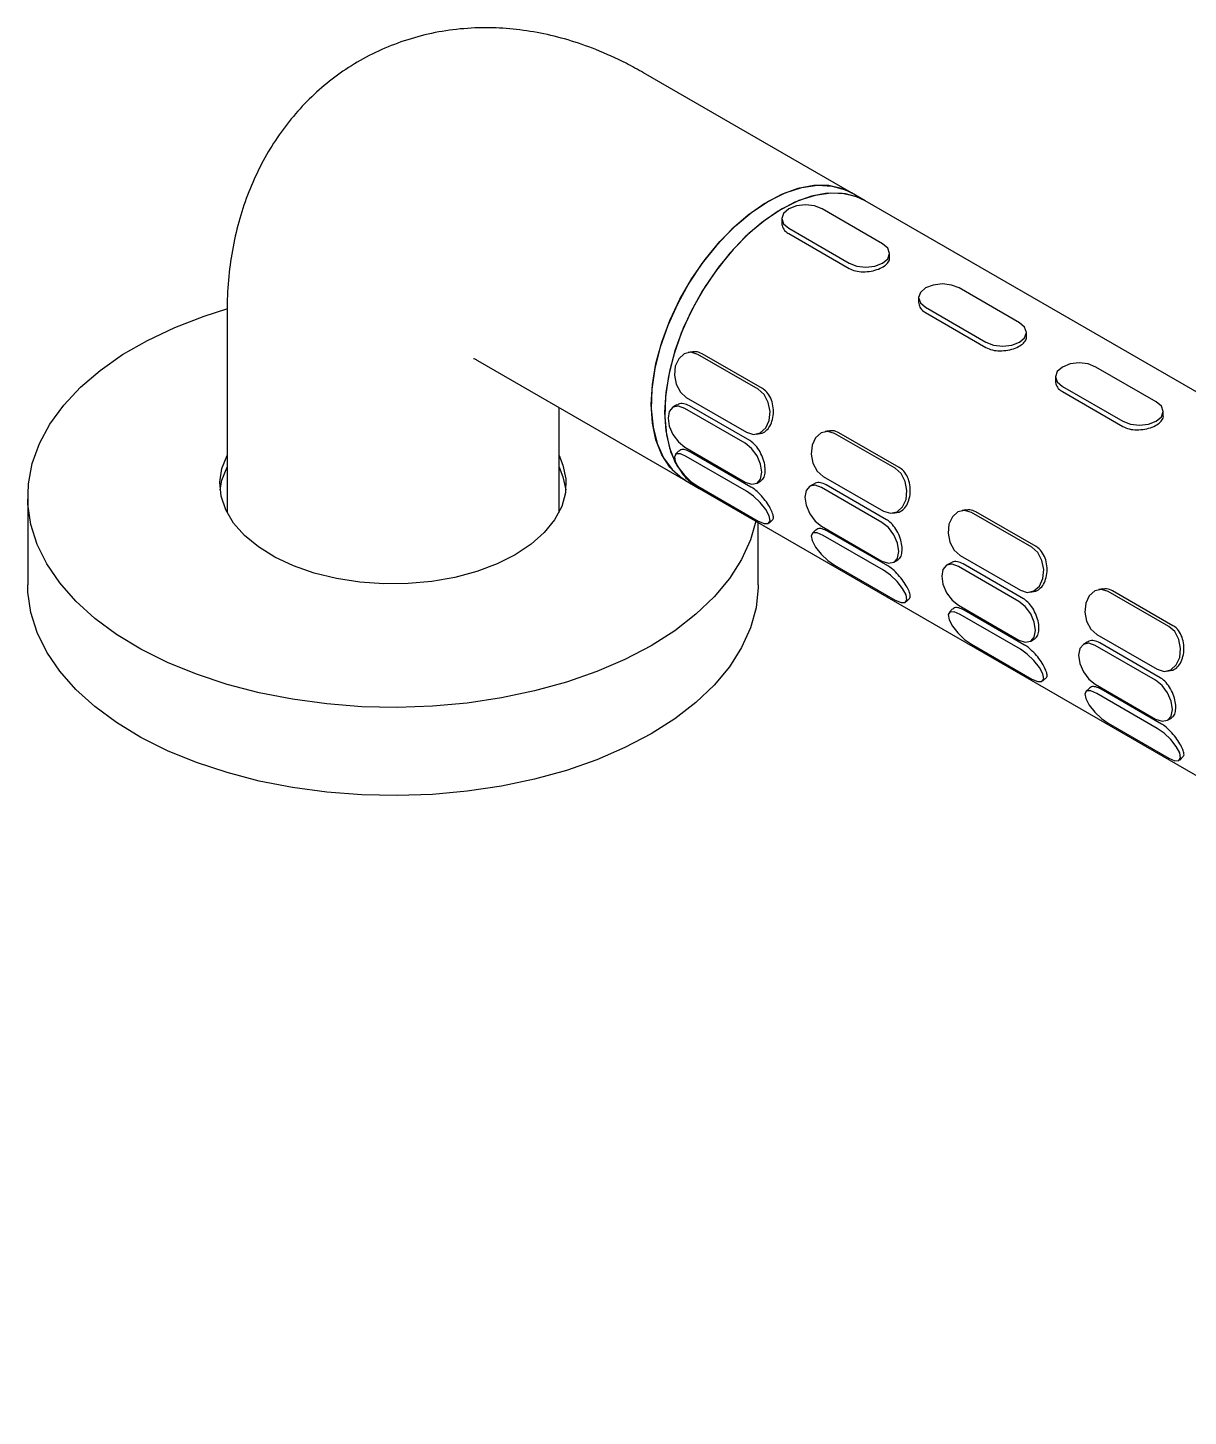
# Model space of a CAD drawing. Extents: x 0 to 3255, y 0 to 2385.
# Drawn here: x 1385.5 to 1507.8, y 1730.3 to 1876.6 of the extents above; entities that cross this region are included whole.
import ezdxf

# ---------------------------------------------------------------- set-up
doc = ezdxf.new("R2010")
doc.units = 0
doc.header["$LTSCALE"] = 10
doc.header["$MEASUREMENT"] = 0
doc.layers.get('0').update_dxf_attribs({"linetype": 'CONTINUOUS'})

msp = doc.modelspace()

# ---------------------------------------------------------------- linework, layer by layer
at = {"color": 7, "linetype": 'Continuous', "lineweight": 25}
for p, q in [((1472.31, 1859.23), (1450.39, 1871.89)), ((1473.73, 1858.41), (1472.31, 1859.23)), ((1816.67, 1660.44), (1473.73, 1858.41)), ((1475.58, 1853.87), (1469.22, 1857.55)), ((1464.95, 1856.53), (1464.95, 1856.05)), ((1465.68, 1855.51), (1472.05, 1851.83)), ((1465.68, 1854.95), (1472.05, 1851.28)), ((1476.32, 1852.37), (1476.32, 1852.85)), ((1479.38, 1848.2), (1479.38, 1847.72)), ((1490.01, 1845.55), (1483.64, 1849.22)), ((1480.11, 1847.18), (1486.47, 1843.51)), ((1480.11, 1846.62), (1486.47, 1842.95)), ((1406.47, 1846.52), (1406.47, 1825.57)), ((1490.74, 1844.05), (1490.74, 1844.53)), ((1455.52, 1842.49), (1455.1, 1842.42)), ((1462.46, 1838.54), (1456.1, 1842.22)), ((1462.91, 1838.62), (1456.55, 1842.29)), ((1432.89, 1841.57), (1454.81, 1828.92)), ((1504.43, 1837.22), (1498.07, 1840.89)), ((1493.8, 1839.87), (1493.8, 1839.39)), ((1494.53, 1838.85), (1500.9, 1835.18)), ((1494.53, 1838.3), (1500.9, 1834.62)), ((1441.47, 1825.57), (1441.47, 1836.63)), ((1453.89, 1836.89), (1453.47, 1836.65)), ((1461.09, 1832.85), (1454.72, 1836.52)), ((1454.89, 1837.68), (1461.25, 1834.01)), ((1461.57, 1833.13), (1455.21, 1836.8)), ((1505.17, 1835.72), (1505.17, 1836.2)), ((1462.24, 1833.81), (1462.66, 1833.87)), ((1469.95, 1834.16), (1469.53, 1834.09)), ((1476.89, 1830.22), (1470.52, 1833.89)), ((1477.34, 1830.29), (1470.97, 1833.96)), ((1454.1, 1832.04), (1453.73, 1831.67)), ((1454.73, 1832.44), (1461.09, 1828.77)), ((1461.25, 1827.79), (1454.89, 1831.47)), ((1461.7, 1828.24), (1455.34, 1831.92)), ((1469.31, 1829.36), (1475.68, 1825.68)), ((1454.81, 1828.92), (1456.23, 1828.1)), ((1456.1, 1828.33), (1462.46, 1824.66)), ((1456.23, 1828.1), (1799.18, 1630.12)), ((1462.34, 1828.64), (1462.76, 1828.88)), ((1468.32, 1828.56), (1467.9, 1828.32)), ((1475.51, 1824.52), (1469.15, 1828.2)), ((1475.99, 1824.8), (1469.63, 1828.47)), ((1385.47, 1827.24), (1385.47, 1817.94)), ((1463.62, 1824.45), (1464, 1824.83)), ((1476.67, 1825.48), (1477.09, 1825.55)), ((1484.37, 1825.83), (1483.95, 1825.77)), ((1491.31, 1821.89), (1484.95, 1825.56)), ((1491.76, 1821.96), (1485.4, 1825.63)), ((1462.47, 1817.94), (1462.47, 1824.5)), ((1468.53, 1823.72), (1468.15, 1823.34)), ((1469.15, 1824.11), (1475.51, 1820.44)), ((1476.13, 1819.92), (1469.76, 1823.59)), ((1475.68, 1819.47), (1469.31, 1823.14)), ((1476.76, 1820.32), (1477.18, 1820.56)), ((1483.74, 1821.03), (1490.1, 1817.36)), ((1470.52, 1820), (1476.89, 1816.33)), ((1482.74, 1820.23), (1482.32, 1819.99)), ((1489.94, 1816.19), (1483.57, 1819.87)), ((1490.42, 1816.47), (1484.06, 1820.15)), ((1498.8, 1817.5), (1498.38, 1817.44)), ((1478.05, 1816.13), (1478.43, 1816.5)), ((1491.09, 1817.15), (1491.51, 1817.22)), ((1505.74, 1813.56), (1499.37, 1817.24)), ((1506.19, 1813.63), (1499.82, 1817.31)), ((1482.95, 1815.39), (1482.58, 1815.01)), ((1483.58, 1815.79), (1489.94, 1812.11)), ((1490.1, 1811.14), (1483.74, 1814.81)), ((1490.55, 1811.59), (1484.19, 1815.26)), ((1484.95, 1811.67), (1491.31, 1808)), ((1491.19, 1811.99), (1491.61, 1812.23)), ((1497.17, 1811.91), (1496.75, 1811.66)), ((1504.36, 1807.87), (1498, 1811.54)), ((1498.16, 1812.7), (1504.53, 1809.03)), ((1504.84, 1808.14), (1498.48, 1811.82)), ((1505.52, 1808.83), (1505.94, 1808.89)), ((1492.47, 1807.8), (1492.85, 1808.18)), ((1498, 1807.46), (1504.36, 1803.78)), ((1497.38, 1807.06), (1497, 1806.69)), ((1504.53, 1802.81), (1498.16, 1806.48)), ((1504.98, 1803.26), (1498.61, 1806.94)), ((1499.37, 1803.35), (1505.74, 1799.67)), ((1505.61, 1803.66), (1506.03, 1803.9)), ((1506.9, 1799.47), (1507.28, 1799.85))]:
    msp.add_line(p, q, dxfattribs=at)
at = {"color": 7, "linetype": 'Continuous', "lineweight": 25, "flags": 128}
for points in [[(1451.19, 1836.93), (1451.32, 1839.04), (1451.69, 1841.25), (1452.31, 1843.51), (1453.15, 1845.79), (1454.21, 1848.03), (1455.46, 1850.2), (1456.87, 1852.23), (1458.42, 1854.11), (1460.08, 1855.77), (1461.8, 1857.2), (1463.56, 1858.36), (1465.32, 1859.24), (1467.05, 1859.8), (1468.7, 1860.04), (1470.25, 1859.96), (1471.67, 1859.55), (1472.31, 1859.23)], [(1472.31, 1859.23), (1471.36, 1859.67), (1469.91, 1860.01), (1468.33, 1860.01), (1466.66, 1859.7), (1464.92, 1859.06), (1463.16, 1858.12), (1461.4, 1856.9), (1459.69, 1855.41), (1458.06, 1853.69), (1456.53, 1851.78), (1455.16, 1849.71), (1453.95, 1847.52), (1452.94, 1845.27), (1452.14, 1842.99), (1451.58, 1840.73), (1451.26, 1838.54), (1451.2, 1836.47), (1451.38, 1834.54), (1451.81, 1832.82), (1452.48, 1831.32), (1453.38, 1830.08)], [(1473.73, 1858.41), (1472.77, 1858.86), (1471.32, 1859.19), (1469.75, 1859.2), (1468.07, 1858.88), (1466.33, 1858.25), (1464.57, 1857.31), (1462.81, 1856.08), (1461.1, 1854.59), (1459.47, 1852.87), (1457.95, 1850.96), (1456.57, 1848.89), (1455.36, 1846.71), (1454.35, 1844.45), (1453.56, 1842.17), (1453, 1839.91), (1452.68, 1837.73), (1452.61, 1835.65), (1452.79, 1833.73), (1453.23, 1832), (1453.9, 1830.5), (1454.79, 1829.26)], [(1473.73, 1858.41), (1473.08, 1858.74), (1471.67, 1859.14), (1470.12, 1859.22), (1468.46, 1858.98), (1466.74, 1858.42), (1464.98, 1857.55)], [(1464.98, 1857.55), (1463.22, 1856.39), (1461.49, 1854.96), (1459.84, 1853.29), (1458.29, 1851.42), (1456.87, 1849.38), (1455.63, 1847.22), (1454.57, 1844.97), (1453.72, 1842.7), (1453.1, 1840.43), (1452.73, 1838.22), (1452.6, 1836.11), (1452.73, 1834.15), (1453.11, 1832.38), (1453.72, 1830.82), (1454.57, 1829.52), (1455.63, 1828.5), (1456.23, 1828.1)], [(1469.22, 1857.55), (1468.41, 1857.86), (1467.45, 1857.97), (1466.5, 1857.86), (1465.68, 1857.55), (1465.14, 1857.08), (1464.95, 1856.53), (1465.14, 1855.97), (1465.68, 1855.51)], [(1472.05, 1851.83), (1472.86, 1851.52), (1473.82, 1851.41), (1474.77, 1851.52), (1475.58, 1851.83), (1476.13, 1852.3), (1476.32, 1852.85), (1476.13, 1853.41), (1475.58, 1853.87)], [(1483.64, 1849.22), (1482.83, 1849.53), (1481.88, 1849.64), (1480.92, 1849.53), (1480.11, 1849.22), (1479.57, 1848.75), (1479.38, 1848.2), (1479.57, 1847.65), (1480.11, 1847.18)], [(1451.18, 1811.51), (1448.42, 1810.07), (1445.44, 1808.79), (1442.25, 1807.68), (1438.9, 1806.75), (1435.4, 1806.02), (1431.8, 1805.48), (1428.12, 1805.14), (1424.41, 1805.01), (1420.69, 1805.09), (1417.01, 1805.38), (1413.38, 1805.87), (1409.86, 1806.56), (1406.47, 1807.44), (1403.24, 1808.51), (1400.21, 1809.75), (1397.39, 1811.16), (1394.83, 1812.71), (1392.54, 1814.4), (1390.54, 1816.21), (1388.85, 1818.13), (1387.49, 1820.13), (1386.47, 1822.19), (1385.8, 1824.3), (1385.49, 1826.44), (1385.54, 1828.59), (1385.94, 1830.73), (1386.7, 1832.83), (1387.81, 1834.88), (1389.26, 1836.86), (1391.03, 1838.75), (1393.11, 1840.53), (1395.47, 1842.19), (1398.1, 1843.7), (1400.98, 1845.07), (1404.07, 1846.26), (1406.44, 1847.03)], [(1486.47, 1843.51), (1487.28, 1843.19), (1488.24, 1843.08), (1489.2, 1843.19), (1490.01, 1843.51), (1490.55, 1843.97), (1490.74, 1844.53), (1490.55, 1845.08), (1490.01, 1845.55)], [(1456.1, 1842.22), (1455.37, 1842.44), (1454.67, 1842.28), (1454.09, 1841.76), (1453.72, 1840.97), (1453.63, 1840.03), (1453.81, 1839.07), (1454.26, 1838.25), (1454.89, 1837.68)], [(1498.07, 1840.89), (1497.26, 1841.21), (1496.3, 1841.32), (1495.35, 1841.21), (1494.53, 1840.89), (1493.99, 1840.42), (1493.8, 1839.87), (1493.99, 1839.32), (1494.53, 1838.85)], [(1461.25, 1834.01), (1461.97, 1833.79), (1462.68, 1833.95), (1463.26, 1834.47), (1463.62, 1835.26), (1463.72, 1836.2), (1463.53, 1837.16), (1463.09, 1837.98), (1462.46, 1838.54)], [(1454.81, 1828.92), (1454.21, 1829.32), (1453.15, 1830.34), (1452.31, 1831.64), (1451.69, 1833.2), (1451.32, 1834.97), (1451.19, 1836.93)], [(1454.72, 1836.52), (1454.05, 1836.76), (1453.47, 1836.65), (1453.09, 1836.21), (1452.96, 1835.5), (1453.09, 1834.64), (1453.48, 1833.76), (1454.05, 1832.99), (1454.73, 1832.44)], [(1500.9, 1835.18), (1501.71, 1834.87), (1502.67, 1834.76), (1503.62, 1834.87), (1504.43, 1835.18), (1504.98, 1835.65), (1505.17, 1836.2), (1504.98, 1836.75), (1504.43, 1837.22)], [(1470.52, 1833.89), (1469.8, 1834.11), (1469.09, 1833.95), (1468.52, 1833.43), (1468.15, 1832.64), (1468.05, 1831.7), (1468.24, 1830.74), (1468.68, 1829.92), (1469.31, 1829.36)], [(1461.09, 1828.77), (1461.77, 1828.53), (1462.34, 1828.64), (1462.72, 1829.08), (1462.86, 1829.79), (1462.72, 1830.65), (1462.34, 1831.53), (1461.77, 1832.3), (1461.09, 1832.85)], [(1436.86, 1821.1), (1434.94, 1820.14), (1432.81, 1819.34), (1430.5, 1818.72), (1428.06, 1818.29), (1425.55, 1818.06), (1423, 1818.04), (1420.47, 1818.22), (1418.02, 1818.6), (1415.67, 1819.17), (1413.49, 1819.93), (1411.51, 1820.86), (1409.78, 1821.93), (1408.32, 1823.14), (1407.16, 1824.45), (1406.34, 1825.84), (1405.85, 1827.28), (1405.72, 1828.75), (1405.94, 1830.21), (1406.47, 1831.55)], [(1441.47, 1831.55), (1441.88, 1830.56), (1442.19, 1829.1), (1442.15, 1827.63), (1441.75, 1826.18), (1441, 1824.78), (1439.92, 1823.44), (1438.54, 1822.21), (1436.86, 1821.1)], [(1454.89, 1831.47), (1454.26, 1831.74), (1453.82, 1831.73), (1453.63, 1831.44), (1453.73, 1830.92), (1454.09, 1830.24), (1454.67, 1829.51), (1455.38, 1828.84), (1456.1, 1828.33)], [(1405.75, 1827.94), (1405.94, 1828.98), (1406.47, 1830.32)], [(1441.47, 1830.32), (1441.88, 1829.33), (1442.18, 1827.94)], [(1453.38, 1830.08), (1454.48, 1829.13), (1454.81, 1828.92)], [(1454.79, 1829.26), (1455.9, 1828.31), (1456.23, 1828.1)], [(1475.68, 1825.68), (1476.4, 1825.47), (1477.1, 1825.63), (1477.68, 1826.14), (1478.05, 1826.93), (1478.15, 1827.88), (1477.96, 1828.83), (1477.52, 1829.65), (1476.89, 1830.22)], [(1462.46, 1824.66), (1463.09, 1824.38), (1463.53, 1824.39), (1463.72, 1824.68), (1463.62, 1825.2), (1463.26, 1825.88), (1462.68, 1826.61), (1461.97, 1827.28), (1461.25, 1827.79)], [(1469.15, 1828.2), (1468.47, 1828.43), (1467.9, 1828.32), (1467.52, 1827.88), (1467.38, 1827.17), (1467.52, 1826.32), (1467.9, 1825.43), (1468.47, 1824.66), (1469.15, 1824.11)], [(1462.2, 1824.65), (1461.65, 1822.69), (1460.72, 1820.62), (1459.44, 1818.6), (1457.83, 1816.66), (1455.9, 1814.83), (1453.68, 1813.1), (1451.18, 1811.51)], [(1484.95, 1825.56), (1484.22, 1825.78), (1483.52, 1825.62), (1482.94, 1825.11), (1482.57, 1824.32), (1482.48, 1823.37), (1482.66, 1822.42), (1483.11, 1821.59), (1483.74, 1821.03)], [(1469.31, 1823.14), (1468.68, 1823.41), (1468.24, 1823.4), (1468.05, 1823.11), (1468.15, 1822.59), (1468.52, 1821.91), (1469.1, 1821.18), (1469.8, 1820.51), (1470.52, 1820)], [(1475.51, 1820.44), (1476.19, 1820.2), (1476.76, 1820.32), (1477.15, 1820.76), (1477.28, 1821.46), (1477.15, 1822.32), (1476.76, 1823.2), (1476.19, 1823.98), (1475.51, 1824.52)], [(1490.1, 1817.36), (1490.82, 1817.14), (1491.53, 1817.3), (1492.11, 1817.81), (1492.47, 1818.6), (1492.57, 1819.55), (1492.38, 1820.5), (1491.94, 1821.33), (1491.31, 1821.89)], [(1476.89, 1816.33), (1477.52, 1816.06), (1477.96, 1816.07), (1478.15, 1816.35), (1478.05, 1816.88), (1477.68, 1817.55), (1477.1, 1818.28), (1476.4, 1818.96), (1475.68, 1819.47)], [(1483.57, 1819.87), (1482.9, 1820.1), (1482.32, 1819.99), (1481.94, 1819.55), (1481.81, 1818.85), (1481.94, 1817.99), (1482.33, 1817.1), (1482.9, 1816.33), (1483.58, 1815.79)], [(1451.18, 1802.22), (1448.42, 1800.78), (1445.44, 1799.49), (1442.25, 1798.38), (1438.9, 1797.46), (1435.4, 1796.72), (1431.8, 1796.18), (1428.12, 1795.85), (1424.41, 1795.72), (1420.69, 1795.8), (1417.01, 1796.08), (1413.38, 1796.57), (1409.86, 1797.26), (1406.47, 1798.14), (1403.24, 1799.21), (1400.21, 1800.45), (1397.39, 1801.86), (1394.83, 1803.41), (1392.54, 1805.11), (1390.54, 1806.92), (1388.85, 1808.83), (1387.49, 1810.83), (1386.47, 1812.9), (1385.8, 1815.01), (1385.49, 1817.15), (1385.47, 1817.94)], [(1462.47, 1817.94), (1462.46, 1817.66), (1462.24, 1815.52), (1461.65, 1813.4), (1460.72, 1811.32), (1459.44, 1809.3), (1457.83, 1807.37), (1455.9, 1805.53), (1453.68, 1803.81), (1451.18, 1802.22)], [(1499.37, 1817.24), (1498.65, 1817.45), (1497.94, 1817.29), (1497.37, 1816.78), (1497, 1815.99), (1496.9, 1815.04), (1497.09, 1814.09), (1497.53, 1813.27), (1498.16, 1812.7)], [(1489.94, 1812.11), (1490.62, 1811.88), (1491.19, 1811.99), (1491.57, 1812.43), (1491.71, 1813.13), (1491.57, 1813.99), (1491.19, 1814.87), (1490.62, 1815.65), (1489.94, 1816.19)], [(1483.74, 1814.81), (1483.11, 1815.08), (1482.67, 1815.07), (1482.48, 1814.79), (1482.58, 1814.26), (1482.94, 1813.59), (1483.52, 1812.86), (1484.23, 1812.18), (1484.95, 1811.67)], [(1504.53, 1809.03), (1505.25, 1808.81), (1505.95, 1808.97), (1506.53, 1809.49), (1506.9, 1810.28), (1507, 1811.22), (1506.81, 1812.18), (1506.37, 1813), (1505.74, 1813.56)], [(1498, 1811.54), (1497.32, 1811.78), (1496.75, 1811.66), (1496.37, 1811.22), (1496.23, 1810.52), (1496.37, 1809.66), (1496.75, 1808.78), (1497.32, 1808), (1498, 1807.46)], [(1491.31, 1808), (1491.94, 1807.73), (1492.38, 1807.74), (1492.57, 1808.03), (1492.47, 1808.55), (1492.11, 1809.23), (1491.53, 1809.96), (1490.82, 1810.63), (1490.1, 1811.14)], [(1504.36, 1803.78), (1505.04, 1803.55), (1505.61, 1803.66), (1506, 1804.1), (1506.13, 1804.81), (1506, 1805.66), (1505.61, 1806.55), (1505.04, 1807.32), (1504.36, 1807.87)], [(1498.16, 1806.48), (1497.53, 1806.76), (1497.09, 1806.75), (1496.9, 1806.46), (1497, 1805.94), (1497.37, 1805.26), (1497.95, 1804.53), (1498.65, 1803.86), (1499.37, 1803.35)], [(1505.74, 1799.67), (1506.37, 1799.4), (1506.81, 1799.41), (1507, 1799.7), (1506.9, 1800.22), (1506.53, 1800.9), (1505.95, 1801.63), (1505.25, 1802.3), (1504.53, 1802.81)]]:
    msp.add_lwpolyline(points, dxfattribs=at)
at = {"color": 7, "linetype": 'Continuous', "lineweight": 25}
for points, knots in [([(1450.39, 1871.89), (1449.78, 1872.23), (1448.13, 1873.15), (1445.48, 1874.34), (1442.46, 1875.39), (1439.54, 1876.11), (1436.65, 1876.54), (1433.69, 1876.69), (1430.69, 1876.53), (1427.68, 1876.03), (1424.81, 1875.2), (1422.1, 1874.08), (1419.57, 1872.69), (1417.23, 1871.04), (1415.11, 1869.16), (1413.2, 1867.06), (1411.52, 1864.78), (1410.07, 1862.31), (1408.85, 1859.68), (1407.87, 1856.88), (1407.13, 1853.92), (1406.65, 1850.82), (1406.48, 1848.33), (1406.47, 1846.88), (1406.47, 1846.52)], [0, 0, 0, 0, 0.032998, 0.088319, 0.137413, 0.185248, 0.231862, 0.277394, 0.327049, 0.375494, 0.422798, 0.469185, 0.514885, 0.560125, 0.605078, 0.649972, 0.695054, 0.740582, 0.786819, 0.834021, 0.882411, 0.932134, 0.983204, 1, 1, 1, 1]), ([(1464.95, 1856.05), (1464.98, 1855.87), (1465.03, 1855.52), (1465.36, 1855.15), (1465.62, 1854.99), (1465.68, 1854.95)], [0, 0, 0, 0, 0.422767, 0.853017, 1, 1, 1, 1]), ([(1472.05, 1851.28), (1472.27, 1851.18), (1472.7, 1850.98), (1473.53, 1850.9), (1474.38, 1850.97), (1475.17, 1851.2), (1475.81, 1851.53), (1476.2, 1851.93), (1476.36, 1852.22), (1476.31, 1852.37), (1476.31, 1852.37)], [0, 0, 0, 0, 0.142186, 0.284336, 0.427401, 0.571077, 0.713766, 0.855425, 0.997584, 1, 1, 1, 1]), ([(1479.38, 1847.72), (1479.41, 1847.54), (1479.46, 1847.19), (1479.79, 1846.83), (1480.04, 1846.67), (1480.11, 1846.62)], [0, 0, 0, 0, 0.422767, 0.853017, 1, 1, 1, 1]), ([(1486.47, 1842.95), (1486.69, 1842.85), (1487.12, 1842.65), (1487.95, 1842.57), (1488.8, 1842.64), (1489.59, 1842.87), (1490.24, 1843.2), (1490.62, 1843.6), (1490.79, 1843.9), (1490.74, 1844.04), (1490.74, 1844.04)], [0, 0, 0, 0, 0.142186, 0.284336, 0.427401, 0.571077, 0.713766, 0.855425, 0.997584, 1, 1, 1, 1]), ([(1456.55, 1842.29), (1456.34, 1842.39), (1456.01, 1842.55), (1455.66, 1842.48), (1455.53, 1842.45)], [0, 0, 0, 0, 0.6219957, 1, 1, 1, 1]), ([(1432.45, 1841.8), (1432.47, 1841.79), (1432.51, 1841.78), (1432.78, 1841.64), (1432.89, 1841.57)], [0, 0, 0, 0, 0.5467339, 1, 1, 1, 1]), ([(1493.8, 1839.39), (1493.83, 1839.22), (1493.88, 1838.86), (1494.21, 1838.5), (1494.47, 1838.34), (1494.53, 1838.3)], [0, 0, 0, 0, 0.422767, 0.853017, 1, 1, 1, 1]), ([(1462.66, 1833.91), (1462.74, 1833.91), (1463.01, 1833.92), (1463.41, 1834.23), (1463.81, 1834.8), (1464.04, 1835.55), (1464.1, 1836.39), (1463.96, 1837.23), (1463.63, 1837.97), (1463.24, 1838.41), (1462.98, 1838.57), (1462.91, 1838.62)], [0, 0, 0, 0, 0.0504462, 0.1799239, 0.309954, 0.439091, 0.567296, 0.6959542, 0.8257566, 0.9556319, 1, 1, 1, 1]), ([(1455.21, 1836.8), (1455.01, 1836.89), (1454.61, 1837.06), (1454.15, 1837.05), (1453.96, 1836.9), (1453.91, 1836.86)], [0, 0, 0, 0, 0.426698, 0.853291, 1, 1, 1, 1]), ([(1500.9, 1834.62), (1501.12, 1834.52), (1501.55, 1834.32), (1502.38, 1834.24), (1503.23, 1834.32), (1504.02, 1834.54), (1504.66, 1834.88), (1505.05, 1835.28), (1505.21, 1835.57), (1505.16, 1835.72), (1505.16, 1835.72)], [0, 0, 0, 0, 0.1421856, 0.2843358, 0.4274011, 0.5710768, 0.7137656, 0.8554246, 0.9975844, 1, 1, 1, 1]), ([(1470.97, 1833.96), (1470.77, 1834.06), (1470.43, 1834.22), (1470.08, 1834.15), (1469.95, 1834.13)], [0, 0, 0, 0, 0.621996, 1, 1, 1, 1]), ([(1455.34, 1831.92), (1455.15, 1832.01), (1454.76, 1832.2), (1454.33, 1832.21), (1454.18, 1832.08), (1454.12, 1832.02)], [0, 0, 0, 0, 0.368703, 0.737315, 1, 1, 1, 1]), ([(1462.74, 1828.91), (1462.82, 1828.96), (1463.03, 1829.08), (1463.2, 1829.54), (1463.23, 1830.2), (1463.09, 1830.98), (1462.78, 1831.77), (1462.34, 1832.49), (1461.9, 1832.92), (1461.64, 1833.08), (1461.57, 1833.13)], [0, 0, 0, 0, 0.094149, 0.237779, 0.380423, 0.522038, 0.664153, 0.807532, 0.950991, 1, 1, 1, 1]), ([(1477.08, 1825.58), (1477.16, 1825.58), (1477.43, 1825.6), (1477.84, 1825.9), (1478.23, 1826.47), (1478.47, 1827.22), (1478.52, 1828.06), (1478.39, 1828.9), (1478.06, 1829.64), (1477.67, 1830.08), (1477.4, 1830.25), (1477.34, 1830.29)], [0, 0, 0, 0, 0.050446, 0.179924, 0.309954, 0.439091, 0.567296, 0.695954, 0.825757, 0.955632, 1, 1, 1, 1]), ([(1463.98, 1824.85), (1464, 1824.86), (1464.1, 1824.91), (1464.08, 1825.19), (1463.91, 1825.69), (1463.57, 1826.33), (1463.09, 1827), (1462.52, 1827.63), (1462.04, 1828.04), (1461.77, 1828.2), (1461.7, 1828.24)], [0, 0, 0, 0, 0.04406, 0.195632, 0.346164, 0.495609, 0.645582, 0.796889, 0.948281, 1, 1, 1, 1]), ([(1469.63, 1828.47), (1469.43, 1828.56), (1469.03, 1828.73), (1468.57, 1828.72), (1468.38, 1828.57), (1468.33, 1828.53)], [0, 0, 0, 0, 0.426698, 0.853291, 1, 1, 1, 1]), ([(1477.16, 1820.58), (1477.25, 1820.63), (1477.46, 1820.75), (1477.62, 1821.21), (1477.66, 1821.88), (1477.51, 1822.65), (1477.21, 1823.45), (1476.76, 1824.16), (1476.33, 1824.59), (1476.06, 1824.76), (1475.99, 1824.8)], [0, 0, 0, 0, 0.094149, 0.237779, 0.380423, 0.522038, 0.664153, 0.807532, 0.950991, 1, 1, 1, 1]), ([(1485.4, 1825.63), (1485.19, 1825.73), (1484.86, 1825.89), (1484.51, 1825.82), (1484.38, 1825.8)], [0, 0, 0, 0, 0.621996, 1, 1, 1, 1]), ([(1469.76, 1823.59), (1469.57, 1823.68), (1469.19, 1823.87), (1468.75, 1823.89), (1468.61, 1823.75), (1468.55, 1823.7)], [0, 0, 0, 0, 0.368703, 0.737315, 1, 1, 1, 1]), ([(1491.51, 1817.25), (1491.59, 1817.26), (1491.86, 1817.27), (1492.26, 1817.58), (1492.66, 1818.14), (1492.89, 1818.9), (1492.95, 1819.74), (1492.81, 1820.57), (1492.48, 1821.31), (1492.09, 1821.75), (1491.83, 1821.92), (1491.76, 1821.96)], [0, 0, 0, 0, 0.050446, 0.179924, 0.309954, 0.439091, 0.567296, 0.695954, 0.825757, 0.955632, 1, 1, 1, 1]), ([(1484.06, 1820.15), (1483.86, 1820.23), (1483.46, 1820.41), (1483, 1820.39), (1482.81, 1820.24), (1482.76, 1820.21)], [0, 0, 0, 0, 0.426698, 0.853291, 1, 1, 1, 1]), ([(1478.41, 1816.52), (1478.43, 1816.53), (1478.52, 1816.58), (1478.5, 1816.87), (1478.34, 1817.37), (1477.99, 1818), (1477.52, 1818.67), (1476.95, 1819.31), (1476.47, 1819.71), (1476.2, 1819.87), (1476.13, 1819.92)], [0, 0, 0, 0, 0.04406, 0.195632, 0.346164, 0.495609, 0.645582, 0.796889, 0.948281, 1, 1, 1, 1]), ([(1499.82, 1817.31), (1499.62, 1817.41), (1499.28, 1817.56), (1498.93, 1817.5), (1498.8, 1817.47)], [0, 0, 0, 0, 0.621996, 1, 1, 1, 1]), ([(1491.59, 1812.26), (1491.67, 1812.3), (1491.88, 1812.42), (1492.05, 1812.88), (1492.08, 1813.55), (1491.94, 1814.33), (1491.63, 1815.12), (1491.19, 1815.83), (1490.75, 1816.26), (1490.49, 1816.43), (1490.42, 1816.47)], [0, 0, 0, 0, 0.094149, 0.237779, 0.380423, 0.522038, 0.664153, 0.807532, 0.950991, 1, 1, 1, 1]), ([(1484.19, 1815.26), (1484, 1815.36), (1483.61, 1815.54), (1483.18, 1815.56), (1483.03, 1815.42), (1482.97, 1815.37)], [0, 0, 0, 0, 0.3687033, 0.737315, 1, 1, 1, 1]), ([(1505.93, 1808.92), (1506.01, 1808.93), (1506.28, 1808.94), (1506.69, 1809.25), (1507.08, 1809.81), (1507.32, 1810.57), (1507.37, 1811.41), (1507.24, 1812.24), (1506.91, 1812.98), (1506.52, 1813.43), (1506.25, 1813.59), (1506.19, 1813.63)], [0, 0, 0, 0, 0.050446, 0.179924, 0.309954, 0.439091, 0.567296, 0.695954, 0.825757, 0.955632, 1, 1, 1, 1]), ([(1492.83, 1808.2), (1492.85, 1808.21), (1492.95, 1808.25), (1492.93, 1808.54), (1492.76, 1809.04), (1492.42, 1809.67), (1491.94, 1810.35), (1491.37, 1810.98), (1490.89, 1811.38), (1490.62, 1811.55), (1490.55, 1811.59)], [0, 0, 0, 0, 0.04406, 0.195632, 0.346164, 0.495609, 0.645582, 0.796889, 0.948281, 1, 1, 1, 1]), ([(1498.48, 1811.82), (1498.28, 1811.91), (1497.88, 1812.08), (1497.42, 1812.06), (1497.23, 1811.92), (1497.18, 1811.88)], [0, 0, 0, 0, 0.426698, 0.853291, 1, 1, 1, 1]), ([(1498.61, 1806.94), (1498.42, 1807.03), (1498.04, 1807.21), (1497.6, 1807.23), (1497.46, 1807.1), (1497.4, 1807.04)], [0, 0, 0, 0, 0.368703, 0.737315, 1, 1, 1, 1]), ([(1506.01, 1803.93), (1506.1, 1803.98), (1506.31, 1804.1), (1506.47, 1804.56), (1506.51, 1805.22), (1506.36, 1806), (1506.06, 1806.79), (1505.61, 1807.5), (1505.18, 1807.94), (1504.91, 1808.1), (1504.84, 1808.14)], [0, 0, 0, 0, 0.094149, 0.237779, 0.380423, 0.522038, 0.664153, 0.807532, 0.950991, 1, 1, 1, 1]), ([(1507.25, 1799.87), (1507.28, 1799.88), (1507.37, 1799.92), (1507.35, 1800.21), (1507.19, 1800.71), (1506.84, 1801.34), (1506.37, 1802.02), (1505.8, 1802.65), (1505.32, 1803.06), (1505.05, 1803.22), (1504.98, 1803.26)], [0, 0, 0, 0, 0.04406, 0.195632, 0.346164, 0.495609, 0.645582, 0.796889, 0.948281, 1, 1, 1, 1])]:
    msp.add_open_spline(points, degree=3, knots=knots, dxfattribs=at)

doc.saveas('drawing.dxf')
